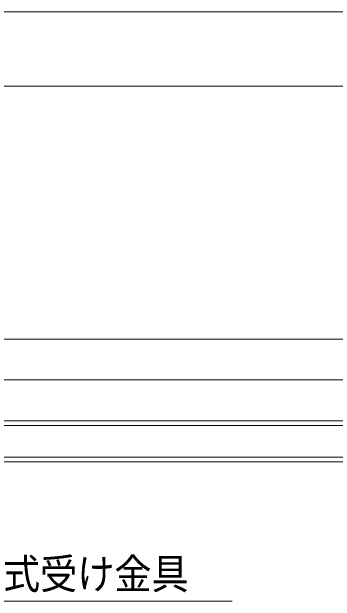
# Model space of a CAD drawing. Units: millimetres, scale not verified. Extents: x -6062 to 6062, y -3045 to 3045.
# Drawn here: x -5266 to -4918, y 916 to 1550 of the extents above; entities that cross this region are included whole.
import ezdxf
from ezdxf.enums import TextEntityAlignment as Align

# ---------------------------------------------------------------- set-up
doc = ezdxf.new("R2010")
doc.units = ezdxf.units.MM
doc.header["$LTSCALE"] = 20
for name, color, linetype, lineweight in [('0-1_3一般', 7, 'Continuous', 9), ('0-2_2寸法-3', 7, 'Continuous', 9), ('0-3_2寸法-1', 7, 'Continuous', 9)]:
    doc.layers.add(name, color=color, linetype=linetype, lineweight=lineweight)
doc.styles.add('ＭＳ ゴシック', font='')
doc.styles.get('ＭＳ ゴシック').set_extended_font_data('MS Gothic')

# ---------------------------------------------------------------- blocks, each defined once
blk = doc.blocks.new('グループ-23')
at = {"layer": '0-1_3一般'}
for p, q in [((17030, 23076.9), (-77990, 23076.9)), ((17030, 23076.9), (-77990, 23076.9)), ((17030, 22196.9), (-77990, 22196.9)), ((-54318, 22096.9), (-77682, 22096.9)), ((17030, 21316.9), (-77990, 21316.9)), ((-77682, 21416.9), (-54318, 21416.9))]:
    blk.add_line(p, q, dxfattribs=at)
for points in [[(17030, 23076.9), (17030, 23956.9), (-77990, 23956.9), (-77990, 23076.9)], [(17030, 21316.9), (17030, 22196.9), (-77990, 22196.9), (-77990, 21316.9)]]:
    blk.add_lwpolyline(points, dxfattribs=at)
blk = doc.blocks.new('グループ-24')
at = {"layer": '0-1_3一般'}
blk.add_blockref('グループ-23', (0, 0), dxfattribs=at)

msp = doc.modelspace()

# ---------------------------------------------------------------- linework, layer by layer
at = {"layer": '0-2_2寸法-3'}
msp.add_lwpolyline([(-5532.59, 1087.84), (-5433.29, 915.84), (-5028.92, 915.84)], dxfattribs=at)
at = {"layer": '0-3_2寸法-1'}
for p, q in [((-941.21, 1550), (-5681.79, 1550)), ((-2148.21, 1470), (-5669.79, 1470))]:
    msp.add_line(p, q, dxfattribs=at)

# ---------------------------------------------------------------- block references
at = {"layer": '0-1_3一般', "xscale": 0.05, "yscale": 0.05}
msp.add_blockref('グループ-24', (-1787.5, 0), dxfattribs=at)

# ---------------------------------------------------------------- texts
at = {"layer": '0-2_2寸法-3', "style": 'ＭＳ ゴシック', "width": 0.9}
msp.add_text('スライド式受け金具', height=32.55, dxfattribs=at).set_placement((-5435.22, 919.19), align=Align.BOTTOM_LEFT)

doc.saveas('drawing.dxf')
